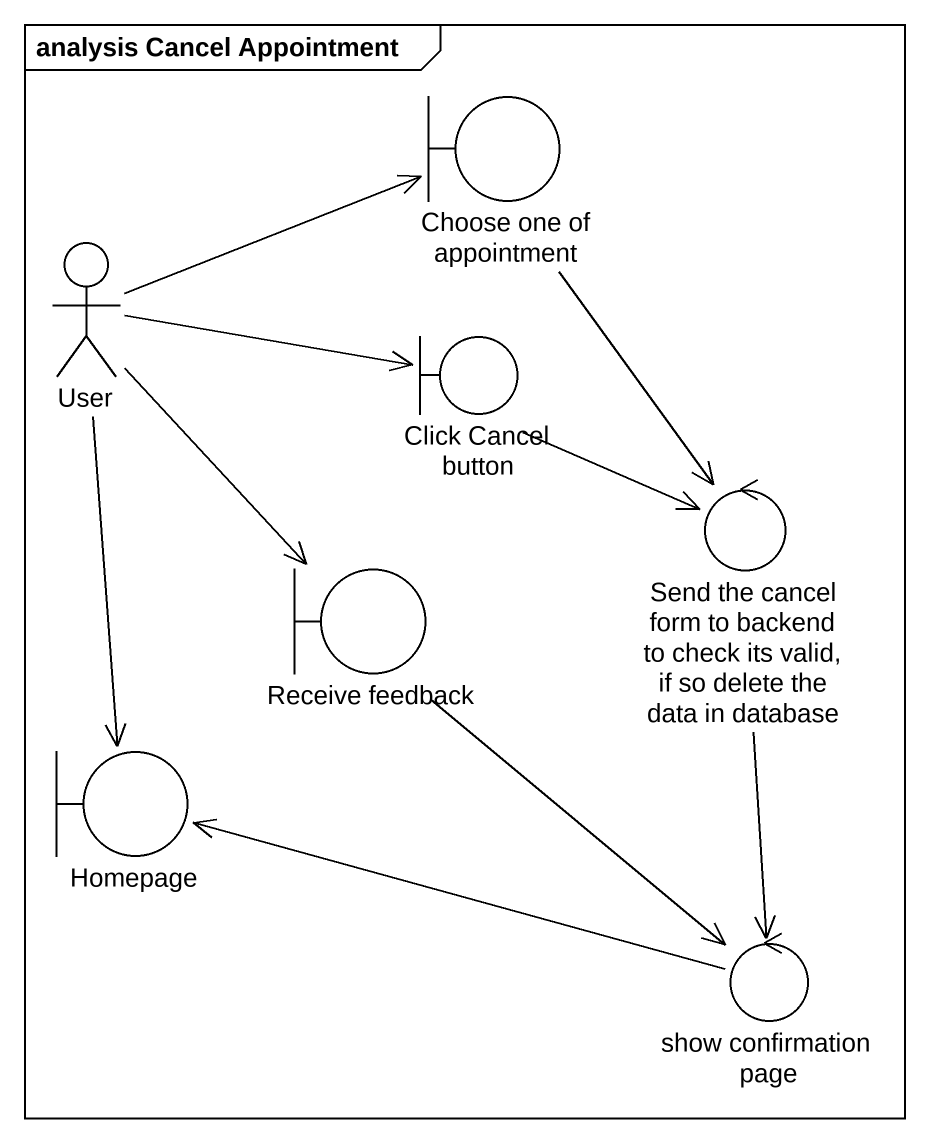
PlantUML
@startuml
mainframe analysis Cancel Appointment
boundary "Choose one of appointment" as Choose_one_of_appointment
actor User
boundary "Click Cancel button" as Click_Cancel_button
boundary "Receive feedback" as Receive_feedback
control "Send the cancel form to backend to check its valid, if so delete the data in database" as Send_the_cancel_form_to
boundary Homepage
control "show confirmation page" as show_confirmation_page
Choose_one_of_appointment --> Send_the_cancel_form_to
User -right-> Choose_one_of_appointment
User -right-> Click_Cancel_button
User --> Receive_feedback
User --> Homepage
Click_Cancel_button --> Send_the_cancel_form_to
Receive_feedback --> show_confirmation_page
Send_the_cancel_form_to --> show_confirmation_page
show_confirmation_page -left-> Homepage
@enduml
